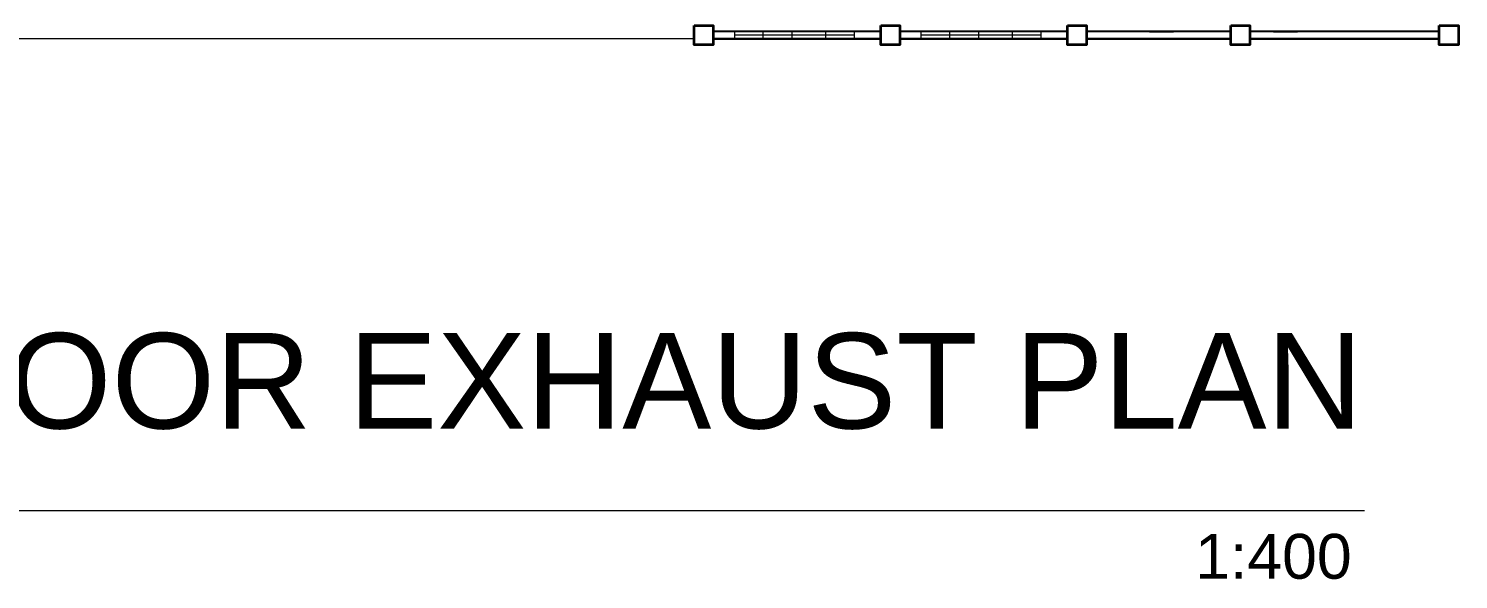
# Model space of a CAD drawing. Header units: millimetres. Extents: x 3 to 434, y 1 to 233.
# Drawn here: x 31.11 to 61.09, y 96.03 to 107.57 of the extents above; entities that cross this region are included whole.
import ezdxf

# ---------------------------------------------------------------- set-up
doc = ezdxf.new("R2010")
doc.units = ezdxf.units.MM
doc.header["$MEASUREMENT"] = 0
doc.styles.get("Standard").update_dxf_attribs({"font": 'arial.ttf'})

msp = doc.modelspace()

# ---------------------------------------------------------------- linework, layer by layer
at = {"color": 8, "lineweight": 9}
for p, q in [((45.07, 107.362), (29.745, 107.362)), ((45.92, 107.362), (45.92, 107.512)), ((48.426, 107.437), (45.92, 107.437)), ((47.12, 107.362), (45.92, 107.362)), ((46.52, 107.362), (46.52, 107.512)), ((47.12, 107.512), (47.12, 107.362)), ((47.226, 107.512), (48.426, 107.512)), ((47.826, 107.512), (47.826, 107.362)), ((48.426, 107.512), (48.426, 107.362)), ((49.832, 107.362), (49.832, 107.512)), ((52.339, 107.437), (49.832, 107.437)), ((51.032, 107.362), (49.832, 107.362)), ((50.432, 107.362), (50.432, 107.512)), ((51.032, 107.512), (51.032, 107.362)), ((51.139, 107.512), (52.339, 107.512)), ((51.739, 107.512), (51.739, 107.362)), ((52.339, 107.512), (52.339, 107.362)), ((53.295, 107.512), (54.02, 107.512)), ((54.02, 107.512), (54.62, 107.512)), ((55.62, 107.512), (55.12, 107.512)), ((55.62, 107.512), (56.32, 107.512)), ((56.72, 107.512), (57.22, 107.512)), ((58.22, 107.512), (57.72, 107.512)), ((58.22, 107.512), (59.22, 107.512)), ((59.22, 107.512), (59.82, 107.512)), ((59.82, 107.512), (60.695, 107.512))]:
    msp.add_line(p, q, dxfattribs=at)
at = {"color": 8, "lineweight": 25}
for p, q in [((48.982, 107.512), (45.47, 107.512)), ((48.982, 107.362), (45.47, 107.362)), ((45.47, 107.362), (48.982, 107.362)), ((48.982, 107.362), (46.97, 107.362)), ((48.982, 107.512), (47.12, 107.512)), ((52.895, 107.512), (49.382, 107.512)), ((52.895, 107.512), (49.382, 107.512)), ((52.895, 107.362), (49.382, 107.362)), ((52.895, 107.362), (49.382, 107.362)), ((49.382, 107.362), (52.895, 107.362)), ((56.32, 107.512), (53.295, 107.512)), ((56.32, 107.362), (53.295, 107.362)), ((53.295, 107.362), (56.32, 107.362)), ((54.62, 107.512), (55.12, 107.512)), ((60.695, 107.512), (56.72, 107.512)), ((60.695, 107.362), (56.72, 107.362)), ((56.72, 107.362), (60.695, 107.362)), ((57.22, 107.512), (57.72, 107.512))]:
    msp.add_line(p, q, dxfattribs=at)
at = {"color": 0, "linetype": 'ByBlock', "lineweight": 9}
msp.add_line((59.123, 97.473), (14.906, 97.473), dxfattribs=at)
at = {"color": 8, "lineweight": 35}
for points in [[(45.07, 107.637), (45.47, 107.637), (45.47, 107.237), (45.07, 107.237)], [(48.982, 107.637), (49.382, 107.637), (49.382, 107.237), (48.982, 107.237)], [(52.895, 107.637), (53.295, 107.637), (53.295, 107.237), (52.895, 107.237)], [(56.32, 107.637), (56.72, 107.637), (56.72, 107.237), (56.32, 107.237)], [(60.695, 107.637), (61.095, 107.637), (61.095, 107.237), (60.695, 107.237)]]:
    msp.add_lwpolyline(points, close=True, dxfattribs=at)
at = {"color": 8, "lineweight": 9}
for points in [[(45.92, 107.512), (48.426, 107.512), (48.426, 107.362), (45.92, 107.362)], [(49.832, 107.512), (52.339, 107.512), (52.339, 107.362), (49.832, 107.362)]]:
    msp.add_lwpolyline(points, close=True, dxfattribs=at)

# ---------------------------------------------------------------- texts
at = {"color": 0, "linetype": 'ByBlock', "lineweight": 9}
for s, height, p in [('SECOND FLOOR EXHAUST PLAN', 2, (14.692, 99.195)), ('SCALE                                                                                                  1:400', 0.939481, (15.54, 96.047))]:
    msp.add_text(s, height=height, dxfattribs=at).set_placement(p)

doc.saveas('drawing.dxf')
